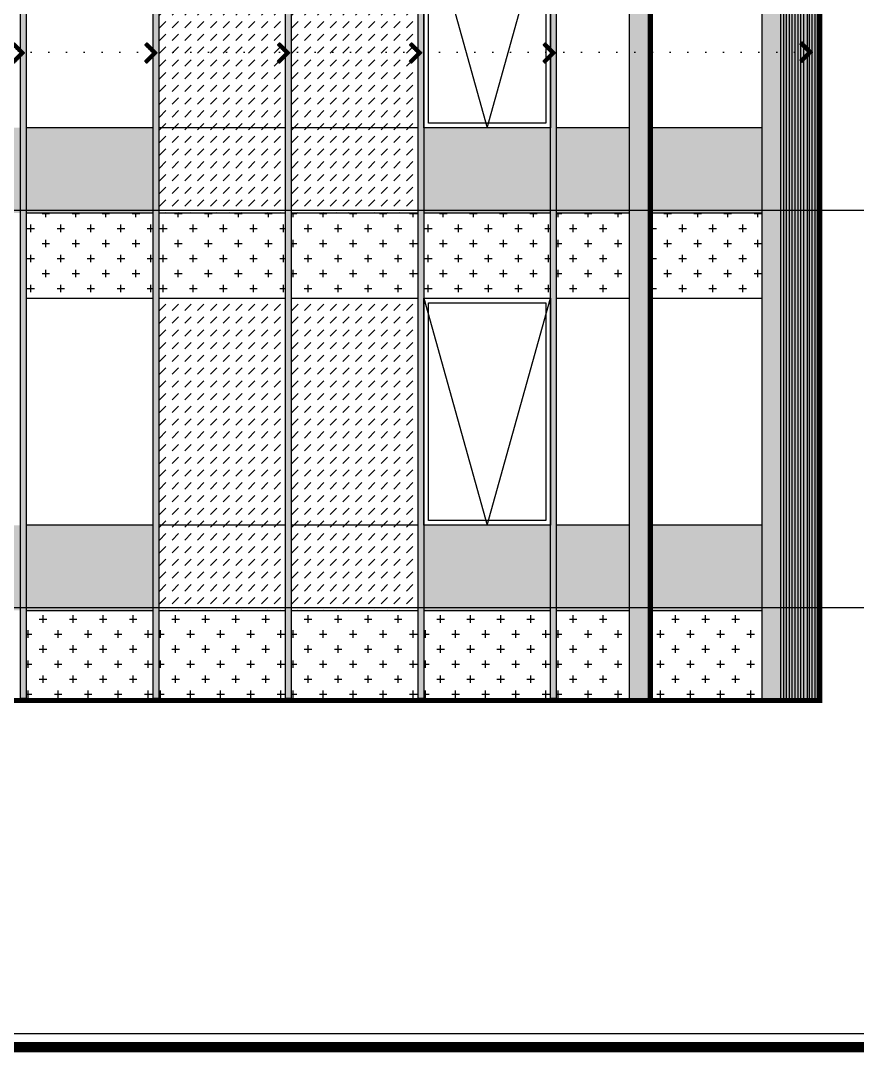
# Model space of a CAD drawing. Extents: x -863035 to 270371, y -8918 to 240488.
# Drawn here: x -811102 to -802261, y 147256 to 158158 of the extents above; entities that cross this region are included whole.
import ezdxf

# ---------------------------------------------------------------- set-up
doc = ezdxf.new("R2010")
doc.units = 0
doc.header["$LTSCALE"] = 1000
doc.header["$MEASUREMENT"] = 0
doc.linetypes.add('109-34 轴网$0$L1$0$$AUDIT_BAD_LTYPE1', pattern=[0])
doc.linetypes.add('DOT2', pattern=[0.125, 0, -0.125])
for name, color, linetype in [('01-标注_符号', 200, 'Continuous'), ('05-填充_156', 156, 'Continuous'), ('05-填充_18', 18, 'Continuous'), ('05-填充_天正', 26, 'Continuous'), ('A-C_窗', 140, 'Continuous'), ('D_铝板', 181, 'Continuous'), ('E-立面', 255, 'Continuous'), ('E-立面轮廓', 241, 'Continuous')]:
    doc.layers.add(name, color=color, linetype=linetype)
doc.layers.add('04-不打印_辅助线', color=165, linetype='Continuous', plot=False)
doc.styles.add('logo-3', font='', dxfattribs={"width": 0.8})
doc.styles.get('logo-3').set_extended_font_data('SimSun')
doc.dimstyles.new('副本 ISO-1', dxfattribs={"dimtxt": 2.5, "dimasz": 1.5, "dimexe": 1.25, "dimexo": 0.625, "dimtad": 1, "dimdec": 0, "dimtxsty": 'logo-3', "dimblk": 'ARCHTICK', "dimcen": 2.5, "dimdle": 1, "dimadec": 0, "dimazin": 0, "dimtfac": 1, "dimtdec": 0, "dimtix": 1, "dimtmove": 0, "dimatfit": 3, "dimldrblk": 'AR', "dimfxl": 0, "dimarcsym": 0})
pattern_1 = [(0, (-1337218.24, 98653.57), (158.75, 158.75), [79.375, -238.125]), (90, (-1337178.55, 98613.88), (-158.75, 158.75), [79.375, -238.125])]

# ---------------------------------------------------------------- blocks, each defined once
blk = doc.blocks.new('*U23')
at = {"layer": '05-填充_18'}
h = blk.add_hatch(color=256, dxfattribs=at)
h.dxf.hatch_style = 1
h.paths.add_polyline_path([(60, -15050), (0, -15050), (0, 310), (60, 310)])
blk.add_lwpolyline([(60, -15050), (0, -15050), (0, 310), (60, 310)], close=True)
blk = doc.blocks.new('A$C2DDF4F07')
at = {"layer": 'A-C_窗'}
for points in [[(0, 2400), (1340, 2400), (1340, 0), (0, 0)], [(50, 2350), (1290, 2350), (1290, 50), (50, 50)]]:
    blk.add_lwpolyline(points, close=True, dxfattribs=at)
blk.add_lwpolyline([(0, 2400), (670, 0), (1340, 2400)], dxfattribs=at)
blk = doc.blocks.new('_ArchTick')
at = {"color": 0, "linetype": 'ByBlock', "const_width": 0.4}
blk.add_lwpolyline([(-0.5, -0.5), (0.5, 0.5)], dxfattribs=at)
blk = doc.blocks.new('*X7')
at = {"color": 0}
for p, q in [((-1012.3086, 1692.7191), (-1012.3086, 1692.7256)), ((-1012.3085, 1692.7257), (-1012.2868, 1692.7257)), ((-1012.3076, 1692.7181), (-1012.3076, 1692.7266)), ((-1012.3075, 1692.7267), (-1012.2878, 1692.7267)), ((-1012.3066, 1692.7171), (-1012.3066, 1692.7276)), ((-1012.3065, 1692.7277), (-1012.2888, 1692.7277)), ((-1012.3056, 1692.7161), (-1012.3056, 1692.7286)), ((-1012.3055, 1692.7287), (-1012.2898, 1692.7287)), ((-1012.3046, 1692.7151), (-1012.3046, 1692.7296)), ((-1012.3045, 1692.7297), (-1012.2908, 1692.7297)), ((-1012.3036, 1692.7141), (-1012.3036, 1692.7306)), ((-1012.3035, 1692.7307), (-1012.2918, 1692.7307)), ((-1012.3026, 1692.7131), (-1012.3026, 1692.7316)), ((-1012.3025, 1692.7317), (-1012.2928, 1692.7317)), ((-1012.3016, 1692.7121), (-1012.3016, 1692.7326)), ((-1012.3015, 1692.7327), (-1012.2938, 1692.7327)), ((-1012.3006, 1692.7111), (-1012.3006, 1692.7336)), ((-1012.3005, 1692.7337), (-1012.2948, 1692.7337)), ((-1012.2996, 1692.7101), (-1012.2996, 1692.7346)), ((-1012.2995, 1692.7347), (-1012.2958, 1692.7347)), ((-1012.2986, 1692.7091), (-1012.2986, 1692.7356)), ((-1012.2985, 1692.7357), (-1012.2968, 1692.7357)), ((-1012.2976, 1692.7081), (-1012.2976, 1692.7364)), ((-1012.2966, 1692.7071), (-1012.2966, 1692.7354)), ((-1012.2956, 1692.7061), (-1012.2956, 1692.7344)), ((-1012.2946, 1692.7051), (-1012.2946, 1692.7334)), ((-1012.2936, 1692.7041), (-1012.2936, 1692.7324)), ((-1012.2926, 1692.7031), (-1012.2926, 1692.7314)), ((-1012.2916, 1692.7021), (-1012.2916, 1692.7304)), ((-1012.2906, 1692.7011), (-1012.2906, 1692.7294)), ((-1012.2896, 1692.7001), (-1012.2896, 1692.7284)), ((-1012.2886, 1692.6991), (-1012.2886, 1692.7274)), ((-1012.2876, 1692.6981), (-1012.2876, 1692.7264)), ((-1012.2866, 1692.6971), (-1012.2866, 1692.7254)), ((-1012.3116, 1692.7221), (-1012.3116, 1692.7226)), ((-1012.3115, 1692.7227), (-1012.2838, 1692.7227)), ((-1012.3111, 1692.7217), (-1012.2828, 1692.7217)), ((-1012.3106, 1692.7211), (-1012.3106, 1692.7236)), ((-1012.3105, 1692.7237), (-1012.2848, 1692.7237)), ((-1012.3101, 1692.7207), (-1012.2818, 1692.7207)), ((-1012.3096, 1692.7201), (-1012.3096, 1692.7246)), ((-1012.3095, 1692.7247), (-1012.2858, 1692.7247)), ((-1012.3091, 1692.7197), (-1012.2808, 1692.7197)), ((-1012.3081, 1692.7187), (-1012.2798, 1692.7187)), ((-1012.3071, 1692.7177), (-1012.2788, 1692.7177)), ((-1012.3061, 1692.7167), (-1012.2778, 1692.7167)), ((-1012.3051, 1692.7157), (-1012.2768, 1692.7157)), ((-1012.3041, 1692.7147), (-1012.2758, 1692.7147)), ((-1012.3031, 1692.7137), (-1012.2748, 1692.7137)), ((-1012.3021, 1692.7127), (-1012.2738, 1692.7127)), ((-1012.3011, 1692.7117), (-1012.2728, 1692.7117)), ((-1012.3001, 1692.7107), (-1012.2718, 1692.7107)), ((-1012.2991, 1692.7097), (-1012.2708, 1692.7097)), ((-1012.2981, 1692.7087), (-1012.2698, 1692.7087)), ((-1012.2971, 1692.7077), (-1012.2688, 1692.7077)), ((-1012.2961, 1692.7067), (-1012.2678, 1692.7067)), ((-1012.2951, 1692.7057), (-1012.2668, 1692.7057)), ((-1012.2941, 1692.7047), (-1012.2658, 1692.7047)), ((-1012.2931, 1692.7037), (-1012.2648, 1692.7037)), ((-1012.2921, 1692.7027), (-1012.2638, 1692.7027)), ((-1012.2911, 1692.7017), (-1012.2628, 1692.7017)), ((-1012.2901, 1692.7007), (-1012.2618, 1692.7007)), ((-1012.2891, 1692.6997), (-1012.2608, 1692.6997)), ((-1012.2881, 1692.6987), (-1012.2598, 1692.6987)), ((-1012.2871, 1692.6977), (-1012.2588, 1692.6977)), ((-1012.2861, 1692.6967), (-1012.2578, 1692.6967)), ((-1012.2856, 1692.6961), (-1012.2856, 1692.7244)), ((-1012.2851, 1692.6957), (-1012.2568, 1692.6957)), ((-1012.2846, 1692.6951), (-1012.2846, 1692.7234)), ((-1012.2841, 1692.6947), (-1012.2558, 1692.6947)), ((-1012.2836, 1692.6941), (-1012.2836, 1692.7224)), ((-1012.2831, 1692.6937), (-1012.2548, 1692.6937)), ((-1012.2826, 1692.6931), (-1012.2826, 1692.7214)), ((-1012.2821, 1692.6927), (-1012.2538, 1692.6927)), ((-1012.2816, 1692.6921), (-1012.2816, 1692.7204)), ((-1012.2811, 1692.6917), (-1012.2528, 1692.6917)), ((-1012.2806, 1692.6911), (-1012.2806, 1692.7194)), ((-1012.2801, 1692.6907), (-1012.2518, 1692.6907)), ((-1012.2796, 1692.6901), (-1012.2796, 1692.7184)), ((-1012.2791, 1692.6897), (-1012.2508, 1692.6897)), ((-1012.2786, 1692.6891), (-1012.2786, 1692.7174)), ((-1012.2781, 1692.6887), (-1012.2498, 1692.6887)), ((-1012.2776, 1692.6881), (-1012.2776, 1692.7164)), ((-1012.2771, 1692.6877), (-1012.2488, 1692.6877)), ((-1012.2766, 1692.6871), (-1012.2766, 1692.7154)), ((-1012.2761, 1692.6867), (-1012.2478, 1692.6867)), ((-1012.2756, 1692.6861), (-1012.2756, 1692.7144)), ((-1012.2751, 1692.6857), (-1012.2468, 1692.6857)), ((-1012.2746, 1692.6851), (-1012.2746, 1692.7134)), ((-1012.2741, 1692.6847), (-1012.2458, 1692.6847)), ((-1012.2736, 1692.6841), (-1012.2736, 1692.7124)), ((-1012.2731, 1692.6837), (-1012.2448, 1692.6837)), ((-1012.2726, 1692.6831), (-1012.2726, 1692.7114)), ((-1012.2721, 1692.6827), (-1012.2438, 1692.6827)), ((-1012.2716, 1692.6821), (-1012.2716, 1692.7104)), ((-1012.2711, 1692.6817), (-1012.2428, 1692.6817)), ((-1012.2706, 1692.6811), (-1012.2706, 1692.7094)), ((-1012.2706, 1692.6587), (-1012.2423, 1692.6587)), ((-1012.2706, 1692.6304), (-1012.2706, 1692.6587)), ((-1012.2701, 1692.6807), (-1012.2418, 1692.6807)), ((-1012.2696, 1692.6801), (-1012.2696, 1692.7084)), ((-1012.2696, 1692.6597), (-1012.2413, 1692.6597)), ((-1012.2696, 1692.6314), (-1012.2696, 1692.6597)), ((-1012.2691, 1692.6797), (-1012.2408, 1692.6797)), ((-1012.2686, 1692.6791), (-1012.2686, 1692.7074)), ((-1012.2686, 1692.6607), (-1012.2403, 1692.6607)), ((-1012.2686, 1692.6324), (-1012.2686, 1692.6607)), ((-1012.2681, 1692.6787), (-1012.2398, 1692.6787)), ((-1012.2676, 1692.6781), (-1012.2676, 1692.7064)), ((-1012.2676, 1692.6617), (-1012.2393, 1692.6617)), ((-1012.2676, 1692.6334), (-1012.2676, 1692.6617)), ((-1012.2671, 1692.6777), (-1012.2388, 1692.6777)), ((-1012.2666, 1692.6771), (-1012.2666, 1692.7054)), ((-1012.2666, 1692.6627), (-1012.2383, 1692.6627)), ((-1012.2666, 1692.6344), (-1012.2666, 1692.6627)), ((-1012.2661, 1692.6767), (-1012.2378, 1692.6767)), ((-1012.2656, 1692.6761), (-1012.2656, 1692.7044)), ((-1012.2656, 1692.6637), (-1012.2373, 1692.6637)), ((-1012.2656, 1692.6354), (-1012.2656, 1692.6637)), ((-1012.2651, 1692.6757), (-1012.2368, 1692.6757)), ((-1012.2646, 1692.6751), (-1012.2646, 1692.7034)), ((-1012.2646, 1692.6647), (-1012.2363, 1692.6647)), ((-1012.2646, 1692.6364), (-1012.2646, 1692.6647)), ((-1012.2641, 1692.6747), (-1012.2358, 1692.6747)), ((-1012.2636, 1692.6741), (-1012.2636, 1692.7024)), ((-1012.2636, 1692.6657), (-1012.2353, 1692.6657)), ((-1012.2636, 1692.6374), (-1012.2636, 1692.6657)), ((-1012.2631, 1692.6737), (-1012.2348, 1692.6737)), ((-1012.2626, 1692.6731), (-1012.2626, 1692.7014)), ((-1012.2626, 1692.6667), (-1012.2343, 1692.6667)), ((-1012.2626, 1692.6384), (-1012.2626, 1692.6667)), ((-1012.2621, 1692.6727), (-1012.2338, 1692.6727)), ((-1012.2616, 1692.6721), (-1012.2616, 1692.7004)), ((-1012.2616, 1692.6677), (-1012.2333, 1692.6677)), ((-1012.2616, 1692.6394), (-1012.2616, 1692.6677)), ((-1012.2611, 1692.6717), (-1012.2328, 1692.6717)), ((-1012.2606, 1692.6711), (-1012.2606, 1692.6994)), ((-1012.2606, 1692.6687), (-1012.2323, 1692.6687)), ((-1012.2606, 1692.6404), (-1012.2606, 1692.6687)), ((-1012.2601, 1692.6707), (-1012.2318, 1692.6707)), ((-1012.2596, 1692.6701), (-1012.2596, 1692.6984)), ((-1012.2596, 1692.6697), (-1012.2313, 1692.6697)), ((-1012.2596, 1692.6414), (-1012.2596, 1692.6697)), ((-1012.2586, 1692.6424), (-1012.2586, 1692.6974)), ((-1012.2576, 1692.6434), (-1012.2576, 1692.6964)), ((-1012.2566, 1692.6444), (-1012.2566, 1692.6954)), ((-1012.2556, 1692.6454), (-1012.2556, 1692.6944)), ((-1012.2546, 1692.6464), (-1012.2546, 1692.6934)), ((-1012.2536, 1692.6474), (-1012.2536, 1692.6924)), ((-1012.2526, 1692.6484), (-1012.2526, 1692.6914)), ((-1012.2516, 1692.6494), (-1012.2516, 1692.6904)), ((-1012.2506, 1692.6504), (-1012.2506, 1692.6894)), ((-1012.2496, 1692.6514), (-1012.2496, 1692.6884)), ((-1012.2486, 1692.6524), (-1012.2486, 1692.6874)), ((-1012.2476, 1692.6534), (-1012.2476, 1692.6864)), ((-1012.2466, 1692.6544), (-1012.2466, 1692.6854)), ((-1012.2456, 1692.6554), (-1012.2456, 1692.6844)), ((-1012.2446, 1692.6564), (-1012.2446, 1692.6834)), ((-1012.2436, 1692.6574), (-1012.2436, 1692.6824)), ((-1012.2426, 1692.6584), (-1012.2426, 1692.6814)), ((-1012.2416, 1692.6594), (-1012.2416, 1692.6804)), ((-1012.2406, 1692.6604), (-1012.2406, 1692.6794)), ((-1012.2396, 1692.6614), (-1012.2396, 1692.6784)), ((-1012.2386, 1692.6624), (-1012.2386, 1692.6774)), ((-1012.2376, 1692.6634), (-1012.2376, 1692.6764)), ((-1012.2366, 1692.6644), (-1012.2366, 1692.6754)), ((-1012.2356, 1692.6654), (-1012.2356, 1692.6744)), ((-1012.2346, 1692.6664), (-1012.2346, 1692.6734)), ((-1012.2336, 1692.6674), (-1012.2336, 1692.6724)), ((-1012.2326, 1692.6684), (-1012.2326, 1692.6714)), ((-1012.2316, 1692.6694), (-1012.2316, 1692.6704)), ((-1012.3116, 1692.6177), (-1012.2833, 1692.6177)), ((-1012.3116, 1692.6172), (-1012.3116, 1692.6177)), ((-1012.3111, 1692.6167), (-1012.2843, 1692.6167)), ((-1012.3106, 1692.6187), (-1012.2823, 1692.6187)), ((-1012.3106, 1692.6162), (-1012.3106, 1692.6187)), ((-1012.3101, 1692.6157), (-1012.2853, 1692.6157)), ((-1012.3096, 1692.6197), (-1012.2813, 1692.6197)), ((-1012.3096, 1692.6152), (-1012.3096, 1692.6197)), ((-1012.3091, 1692.6147), (-1012.2863, 1692.6147)), ((-1012.3086, 1692.6207), (-1012.2803, 1692.6207)), ((-1012.3086, 1692.6142), (-1012.3086, 1692.6207)), ((-1012.3081, 1692.6137), (-1012.2873, 1692.6137)), ((-1012.3076, 1692.6217), (-1012.2793, 1692.6217)), ((-1012.3076, 1692.6132), (-1012.3076, 1692.6217)), ((-1012.3071, 1692.6127), (-1012.2883, 1692.6127)), ((-1012.3066, 1692.6227), (-1012.2783, 1692.6227)), ((-1012.3066, 1692.6122), (-1012.3066, 1692.6227)), ((-1012.3061, 1692.6117), (-1012.2893, 1692.6117)), ((-1012.3056, 1692.6237), (-1012.2773, 1692.6237)), ((-1012.3056, 1692.6112), (-1012.3056, 1692.6237)), ((-1012.3051, 1692.6107), (-1012.2903, 1692.6107)), ((-1012.3046, 1692.6247), (-1012.2763, 1692.6247)), ((-1012.3046, 1692.6102), (-1012.3046, 1692.6247)), ((-1012.3041, 1692.6097), (-1012.2913, 1692.6097)), ((-1012.3036, 1692.6257), (-1012.2753, 1692.6257)), ((-1012.3036, 1692.6092), (-1012.3036, 1692.6257)), ((-1012.3031, 1692.6087), (-1012.2923, 1692.6087)), ((-1012.3026, 1692.6267), (-1012.2743, 1692.6267)), ((-1012.3026, 1692.6082), (-1012.3026, 1692.6267)), ((-1012.3021, 1692.6077), (-1012.2933, 1692.6077)), ((-1012.3016, 1692.6277), (-1012.2733, 1692.6277)), ((-1012.3016, 1692.6072), (-1012.3016, 1692.6277)), ((-1012.3011, 1692.6067), (-1012.2943, 1692.6067)), ((-1012.3006, 1692.6287), (-1012.2723, 1692.6287)), ((-1012.3006, 1692.6062), (-1012.3006, 1692.6287)), ((-1012.3001, 1692.6057), (-1012.2953, 1692.6057)), ((-1012.2996, 1692.6297), (-1012.2713, 1692.6297)), ((-1012.2996, 1692.6052), (-1012.2996, 1692.6297)), ((-1012.2991, 1692.6047), (-1012.2963, 1692.6047)), ((-1012.2986, 1692.6307), (-1012.2703, 1692.6307)), ((-1012.2986, 1692.6042), (-1012.2986, 1692.6307)), ((-1012.2981, 1692.6037), (-1012.2973, 1692.6037)), ((-1012.2976, 1692.6317), (-1012.2693, 1692.6317)), ((-1012.2976, 1692.6034), (-1012.2976, 1692.6317)), ((-1012.2966, 1692.6327), (-1012.2683, 1692.6327)), ((-1012.2966, 1692.6044), (-1012.2966, 1692.6327)), ((-1012.2956, 1692.6337), (-1012.2673, 1692.6337)), ((-1012.2956, 1692.6054), (-1012.2956, 1692.6337)), ((-1012.2946, 1692.6347), (-1012.2663, 1692.6347)), ((-1012.2946, 1692.6064), (-1012.2946, 1692.6347)), ((-1012.2936, 1692.6357), (-1012.2653, 1692.6357)), ((-1012.2936, 1692.6074), (-1012.2936, 1692.6357)), ((-1012.2926, 1692.6367), (-1012.2643, 1692.6367)), ((-1012.2926, 1692.6084), (-1012.2926, 1692.6367)), ((-1012.2916, 1692.6377), (-1012.2633, 1692.6377)), ((-1012.2916, 1692.6094), (-1012.2916, 1692.6377)), ((-1012.2906, 1692.6387), (-1012.2623, 1692.6387)), ((-1012.2906, 1692.6104), (-1012.2906, 1692.6387)), ((-1012.2896, 1692.6397), (-1012.2613, 1692.6397)), ((-1012.2896, 1692.6114), (-1012.2896, 1692.6397)), ((-1012.2886, 1692.6407), (-1012.2603, 1692.6407)), ((-1012.2886, 1692.6124), (-1012.2886, 1692.6407)), ((-1012.2876, 1692.6417), (-1012.2593, 1692.6417)), ((-1012.2876, 1692.6134), (-1012.2876, 1692.6417)), ((-1012.2866, 1692.6427), (-1012.2583, 1692.6427)), ((-1012.2866, 1692.6144), (-1012.2866, 1692.6427)), ((-1012.2856, 1692.6437), (-1012.2573, 1692.6437)), ((-1012.2856, 1692.6154), (-1012.2856, 1692.6437)), ((-1012.2846, 1692.6447), (-1012.2563, 1692.6447)), ((-1012.2846, 1692.6164), (-1012.2846, 1692.6447)), ((-1012.2836, 1692.6457), (-1012.2553, 1692.6457)), ((-1012.2836, 1692.6174), (-1012.2836, 1692.6457)), ((-1012.2826, 1692.6467), (-1012.2543, 1692.6467)), ((-1012.2826, 1692.6184), (-1012.2826, 1692.6467)), ((-1012.2816, 1692.6477), (-1012.2533, 1692.6477)), ((-1012.2816, 1692.6194), (-1012.2816, 1692.6477)), ((-1012.2806, 1692.6487), (-1012.2523, 1692.6487)), ((-1012.2806, 1692.6204), (-1012.2806, 1692.6487)), ((-1012.2796, 1692.6497), (-1012.2513, 1692.6497)), ((-1012.2796, 1692.6214), (-1012.2796, 1692.6497)), ((-1012.2786, 1692.6507), (-1012.2503, 1692.6507)), ((-1012.2786, 1692.6224), (-1012.2786, 1692.6507)), ((-1012.2776, 1692.6517), (-1012.2493, 1692.6517)), ((-1012.2776, 1692.6234), (-1012.2776, 1692.6517)), ((-1012.2766, 1692.6527), (-1012.2483, 1692.6527)), ((-1012.2766, 1692.6244), (-1012.2766, 1692.6527)), ((-1012.2756, 1692.6537), (-1012.2473, 1692.6537)), ((-1012.2756, 1692.6254), (-1012.2756, 1692.6537)), ((-1012.2746, 1692.6547), (-1012.2463, 1692.6547)), ((-1012.2746, 1692.6264), (-1012.2746, 1692.6547)), ((-1012.2736, 1692.6557), (-1012.2453, 1692.6557)), ((-1012.2736, 1692.6274), (-1012.2736, 1692.6557)), ((-1012.2726, 1692.6567), (-1012.2443, 1692.6567)), ((-1012.2726, 1692.6284), (-1012.2726, 1692.6567)), ((-1012.2716, 1692.6577), (-1012.2433, 1692.6577)), ((-1012.2716, 1692.6294), (-1012.2716, 1692.6577))]:
    blk.add_line(p, q, dxfattribs=at)
blk = doc.blocks.new('A-ARROW')
blk.add_lwpolyline([(0.0808, 0.0525), (0.0666, 0.0666), (0, 0), (0.0666, -0.0666), (0.0808, -0.0525), (0.0283, 0)], close=True)
at = {"rotation": 180}
blk.add_blockref('*X7', (-1012.2311, 1692.6699), dxfattribs=at)
blk = doc.blocks.new('AR')
at = {"xscale": -21.59999999986031, "yscale": 21.59999999999127, "zscale": 21.6, "rotation": 359.9999997162888}
blk.add_blockref('A-ARROW', (0, 0), dxfattribs=at)

msp = doc.modelspace()

# ---------------------------------------------------------------- hatches: boundary and pattern name
at = {"layer": '05-填充_156'}
h = msp.add_hatch(dxfattribs=at)
h.set_pattern_fill('DASH', color=256, scale=100, angle=45)
h.set_pattern_definition([(45, (-1338618.24, 102853.57), (1e-14, 134.703842), [95.25, -95.25])])
h.paths.add_polyline_path([(-808301.8, 159426.2), (-809641.8, 159426.2), (-809641.8, 156126.2), (-808301.8, 156126.2)])
h = msp.add_hatch(dxfattribs=at)
h.set_pattern_fill('DASH', color=256, scale=100, angle=45)
h.set_pattern_definition([(45, (-1337218.24, 102853.57), (1e-14, 134.703842), [95.25, -95.25])])
h.paths.add_polyline_path([(-806901.8, 159426.2), (-808241.8, 159426.2), (-808241.8, 156126.2), (-806901.8, 156126.2)])
h = msp.add_hatch(dxfattribs=at)
h.set_pattern_fill('CROSS', color=136, scale=100)
h.set_pattern_definition([(0, (-1341418.24, 98653.57), (158.75, 158.75), [79.375, -238.125]), (90, (-1341378.55, 98613.88), (-158.75, 158.75), [79.375, -238.125])])
h.paths.add_polyline_path([(-809701.8, 156126.2), (-811041.8, 156126.2), (-811041.8, 155226.2), (-809701.8, 155226.2)])
h = msp.add_hatch(dxfattribs=at)
h.set_pattern_fill('CROSS', color=136, scale=100)
h.set_pattern_definition([(0, (-1340018.24, 98653.57), (158.75, 158.75), [79.375, -238.125]), (90, (-1339978.55, 98613.88), (-158.75, 158.75), [79.375, -238.125])])
h.paths.add_polyline_path([(-808301.8, 156126.2), (-809641.8, 156126.2), (-809641.8, 155226.2), (-808301.8, 155226.2)])
h = msp.add_hatch(dxfattribs=at)
h.set_pattern_fill('CROSS', color=136, scale=100)
h.set_pattern_definition(pattern_1)
h.paths.add_polyline_path([(-806901.8, 156126.2), (-808241.8, 156126.2), (-808241.8, 155226.2), (-806901.8, 155226.2)])
h = msp.add_hatch(dxfattribs=at)
h.set_pattern_fill('CROSS', color=136, scale=100)
h.set_pattern_definition(pattern_1)
h.paths.add_polyline_path([(-805501.8, 156126.2), (-806841.8, 156126.2), (-806841.8, 155226.2), (-805501.8, 155226.2)])
h = msp.add_hatch(dxfattribs=at)
h.set_pattern_fill('CROSS', color=136, scale=100)
h.set_pattern_definition([(0, (-1334418.24, 98653.57), (158.75, 158.75), [79.375, -238.125]), (90, (-1334378.55, 98613.88), (-158.75, 158.75), [79.375, -238.125])])
h.paths.add_polyline_path([(-804671.8, 156126.2), (-805441.8, 156126.2), (-805441.8, 155226.2), (-804671.8, 155226.2)])
h = msp.add_hatch(dxfattribs=at)
h.set_pattern_fill('CROSS', color=136, scale=100)
h.set_pattern_definition([(0, (-1334848.24, 98653.57), (158.75, 158.75), [79.375, -238.125]), (90, (-1334808.55, 98613.88), (-158.75, 158.75), [79.375, -238.125])])
h.paths.add_polyline_path([(-803271.8, 156126.2), (-804471.8, 156126.2), (-804471.8, 155226.2), (-803271.8, 155226.2)])
h = msp.add_hatch(dxfattribs=at)
h.set_pattern_fill('DASH', color=256, scale=100, angle=45)
h.set_pattern_definition([(45, (-1338618.24, 98653.57), (1e-14, 134.703842), [95.25, -95.25])])
h.paths.add_polyline_path([(-808301.8, 155226.2), (-809641.8, 155226.2), (-809641.8, 151926.2), (-808301.8, 151926.2)])
h = msp.add_hatch(dxfattribs=at)
h.set_pattern_fill('DASH', color=256, scale=100, angle=45)
h.set_pattern_definition([(45, (-1337218.24, 98653.57), (1e-14, 134.703842), [95.25, -95.25])])
h.paths.add_polyline_path([(-806901.8, 155226.2), (-808241.8, 155226.2), (-808241.8, 151926.2), (-806901.8, 151926.2)])
h = msp.add_hatch(dxfattribs=at)
h.set_pattern_fill('CROSS', color=136, scale=100)
h.set_pattern_definition([(0, (-1340018.24, 98653.57), (158.75, 158.75), [79.375, -238.125]), (90, (-1339978.55, 98613.88), (-158.75, 158.75), [79.375, -238.125])])
h.paths.add_polyline_path([(-809701.8, 151926.2), (-811041.8, 151926.2), (-811041.8, 150996.2), (-809701.8, 150996.2)])
h = msp.add_hatch(dxfattribs=at)
h.set_pattern_fill('CROSS', color=136, scale=100)
h.set_pattern_definition([(0, (-1338618.24, 98653.57), (158.75, 158.75), [79.375, -238.125]), (90, (-1338578.55, 98613.88), (-158.75, 158.75), [79.375, -238.125])])
h.paths.add_polyline_path([(-808301.8, 151926.2), (-809641.8, 151926.2), (-809641.8, 150996.2), (-808301.8, 150996.2)])
h = msp.add_hatch(dxfattribs=at)
h.set_pattern_fill('CROSS', color=136, scale=100)
h.set_pattern_definition([(0, (-1337218.24, 98653.57), (158.75, 158.75), [79.375, -238.125]), (90, (-1337178.55, 98613.88), (-158.75, 158.75), [79.375, -238.125])])
h.paths.add_polyline_path([(-806901.8, 151926.2), (-808241.8, 151926.2), (-808241.8, 150996.2), (-806901.8, 150996.2)])
h = msp.add_hatch(dxfattribs=at)
h.set_pattern_fill('CROSS', color=136, scale=100)
h.set_pattern_definition([(0, (-1335818.24, 98653.57), (158.75, 158.75), [79.375, -238.125]), (90, (-1335778.55, 98613.88), (-158.75, 158.75), [79.375, -238.125])])
h.paths.add_polyline_path([(-805501.8, 151926.2), (-806841.8, 151926.2), (-806841.8, 150996.2), (-805501.8, 150996.2)])
h = msp.add_hatch(dxfattribs=at)
h.set_pattern_fill('CROSS', color=136, scale=100)
h.set_pattern_definition([(0, (-1334418.24, 98653.57), (158.75, 158.75), [79.375, -238.125]), (90, (-1334378.55, 98613.88), (-158.75, 158.75), [79.375, -238.125])])
h.paths.add_polyline_path([(-804671.8, 151926.2), (-805441.8, 151926.2), (-805441.8, 150996.2), (-804671.8, 150996.2)])
h = msp.add_hatch(dxfattribs=at)
h.set_pattern_fill('CROSS', color=136, scale=100)
h.set_pattern_definition([(0, (-1333018.24, 98653.57), (158.75, 158.75), [79.375, -238.125]), (90, (-1332978.55, 98613.88), (-158.75, 158.75), [79.375, -238.125])])
h.paths.add_polyline_path([(-803271.8, 151926.2), (-804471.8, 151926.2), (-804471.8, 150996.2), (-803271.8, 150996.2)])
at = {"layer": '05-填充_18'}
h = msp.add_hatch(color=256, dxfattribs=at)
h.dxf.hatch_style = 1
h.paths.add_polyline_path([(-804471.8, 166356.2), (-804671.8, 166356.2), (-804671.8, 150996.2), (-804471.8, 150996.2)])
h = msp.add_hatch(color=256, dxfattribs=at)
h.dxf.hatch_style = 1
h.paths.add_polyline_path([(-802681.8, 161656.2), (-803271.8, 161656.2), (-803271.8, 150996.2), (-802681.8, 150996.2)])
at = {"layer": '05-填充_天正'}
h = msp.add_hatch(dxfattribs=at)
h.set_pattern_fill('AR-CONC', color=256, scale=200)
h.set_pattern_definition([(50, (-468083.67, 0), (364.36934, -31.87817), [38.1, -419.1]), (355, (-468083.67, 0), (-70.48565, 382.1133), [30.48, -335.28]), (100.451, (-468053.3, -2.66), (293.885, 350.23338), [32.38, -356.18]), (46.1842, (-468083.67, 101.6), (542.1581, -84.08466), [57.15, -628.65]), (96.6356, (-468038.5, 94.6), (474.8085, 494.8511), [48.57, -534.27]), (351.184, (-468083.67, 101.6), (474.8092, 494.8502), [45.72, -502.92]), (21, (-468032.87, 76.2), (303.22976, -204.53104), [38.1, -419.1]), (326, (-468032.87, 76.2), (123.60406, 368.37593), [30.48, -335.28]), (71.4514, (-468007.6, 59.16), (426.83298, 163.84572), [32.38, -356.18]), (37.5, (-468083.67, 0), (6.177207, 169.110078), [0, -331.216, 0, -340.36, 0, -336.55]), (7.5, (-468083.67, 0), (133.639325, 200.36115), [0, -194.056, 0, -323.596, 0, -128.27]), (327.5, (-468196.95, 0), (271.18119, -11.45749), [0, -127, 0, -396.24, 0, -525.78]), (317.5, (-468247.75, 0), (296.25836, 50.85298), [0, -165.1, 0, -263.144, 0, -373.38])])
h.paths.add_polyline_path([(-804471.8, 157026.2), (-803271.8, 157026.2), (-803271.8, 156126.2), (-804471.8, 156126.2)])
h.paths.add_polyline_path([(-805441.8, 156126.2), (-804671.8, 156126.2), (-804671.8, 157026.2), (-805441.8, 157026.2)])
h.paths.add_polyline_path([(-806841.8, 156126.2), (-805501.8, 156126.2), (-805501.8, 157026.2), (-806841.8, 157026.2)])
h.paths.add_polyline_path([(-811041.8, 157026.2), (-809701.8, 157026.2), (-809701.8, 156126.2), (-811041.8, 156126.2)])
h.paths.add_polyline_path([(-812441.8, 156126.2), (-811101.8, 156126.2), (-811101.8, 157026.2), (-812441.8, 157026.2)])
h.paths.add_polyline_path([(-813841.8, 157026.2), (-812501.8, 157026.2), (-812501.8, 156126.2), (-813841.8, 156126.2)])
h.paths.add_polyline_path([(-815241.8, 156126.2), (-813901.8, 156126.2), (-813901.8, 157026.2), (-815241.8, 157026.2)])
h.paths.add_polyline_path([(-816641.8, 156126.2), (-815871.8, 156126.2), (-815871.8, 157026.2), (-816641.8, 157026.2)])
h.paths.add_polyline_path([(-818041.8, 157026.2), (-816701.8, 157026.2), (-816701.8, 156126.2), (-818041.8, 156126.2)])
h.paths.add_polyline_path([(-819441.8, 156126.2), (-818101.8, 156126.2), (-818101.8, 157026.2), (-819441.8, 157026.2)])
h.paths.add_polyline_path([(-820841.8, 156126.2), (-819501.8, 156126.2), (-819501.8, 157026.2), (-820841.8, 157026.2)])
h.paths.add_polyline_path([(-822241.8, 157026.2), (-821471.8, 157026.2), (-821471.8, 156126.2), (-822241.8, 156126.2)])
h.paths.add_polyline_path([(-823641.8, 156126.2), (-822301.8, 156126.2), (-822301.8, 157026.2), (-823641.8, 157026.2)])
h.paths.add_polyline_path([(-827841.8, 156126.2), (-826501.8, 156126.2), (-826501.8, 157026.2), (-827841.8, 157026.2)])
h.paths.add_polyline_path([(-829241.8, 157026.2), (-827901.8, 157026.2), (-827901.8, 156126.2), (-829241.8, 156126.2)])
h.paths.add_polyline_path([(-830641.8, 156126.2), (-829301.8, 156126.2), (-829301.8, 157026.2), (-830641.8, 157026.2)])
h.paths.add_polyline_path([(-832041.8, 157026.2), (-830701.8, 157026.2), (-830701.8, 156126.2), (-832041.8, 156126.2)])
h.paths.add_polyline_path([(-832471.8, 156126.2), (-832101.8, 156126.2), (-832101.8, 157026.2), (-832471.8, 157026.2)])
h.paths.add_polyline_path([(-833441.8, 156126.2), (-832671.8, 156126.2), (-832671.8, 157026.2), (-833441.8, 157026.2)])
h.paths.add_polyline_path([(-836241.8, 157026.2), (-834901.8, 157026.2), (-834901.8, 156126.2), (-836241.8, 156126.2)])
h.paths.add_polyline_path([(-837641.8, 156126.2), (-836301.8, 156126.2), (-836301.8, 157026.2), (-837641.8, 157026.2)])
h.paths.add_polyline_path([(-839041.8, 157026.2), (-837701.8, 157026.2), (-837701.8, 156126.2), (-839041.8, 156126.2)])
h.paths.add_polyline_path([(-840441.8, 156126.2), (-839101.8, 156126.2), (-839101.8, 157026.2), (-840441.8, 157026.2)])
h.paths.add_polyline_path([(-844641.8, 157026.2), (-843301.8, 157026.2), (-843301.8, 156126.2), (-844641.8, 156126.2)])
h.paths.add_polyline_path([(-846041.8, 156126.2), (-844701.8, 156126.2), (-844701.8, 157026.2), (-846041.8, 157026.2)])
h.paths.add_polyline_path([(-847441.8, 156126.2), (-846101.8, 156126.2), (-846101.8, 157026.2), (-847441.8, 157026.2)])
h.paths.add_polyline_path([(-848841.8, 156126.2), (-847501.8, 156126.2), (-847501.8, 157026.2), (-848841.8, 157026.2)])
h.paths.add_polyline_path([(-851071.8, 156126.2), (-850301.8, 156126.2), (-850301.8, 157026.2), (-851071.8, 157026.2)])
h.paths.add_polyline_path([(-851641.8, 157026.2), (-851271.8, 157026.2), (-851271.8, 156126.2), (-851641.8, 156126.2)])
h.paths.add_polyline_path([(-853041.8, 156126.2), (-851701.8, 156126.2), (-851701.8, 157026.2), (-853041.8, 157026.2)])
h.paths.add_polyline_path([(-853871.8, 156126.2), (-853101.8, 156126.2), (-853101.8, 157026.2), (-853871.8, 157026.2)])
h = msp.add_hatch(dxfattribs=at)
h.set_pattern_fill('AR-CONC', color=256, scale=200)
h.set_pattern_definition([(50, (-468083.67, -4200), (364.36934, -31.87817), [38.1, -419.1]), (355, (-468083.67, -4200), (-70.48565, 382.1133), [30.48, -335.28]), (100.451, (-468053.3, -4202.66), (293.885, 350.23338), [32.38, -356.18]), (46.1842, (-468083.67, -4098.4), (542.1581, -84.08466), [57.15, -628.65]), (96.6356, (-468038.5, -4105.4), (474.8085, 494.8511), [48.57, -534.27]), (351.184, (-468083.67, -4098.4), (474.8092, 494.8502), [45.72, -502.92]), (21, (-468032.87, -4123.8), (303.22976, -204.53104), [38.1, -419.1]), (326, (-468032.87, -4123.8), (123.60406, 368.37593), [30.48, -335.28]), (71.4514, (-468007.6, -4140.84), (426.83298, 163.84572), [32.38, -356.18]), (37.5, (-468083.67, -4200), (6.177207, 169.110078), [0, -331.216, 0, -340.36, 0, -336.55]), (7.5, (-468083.67, -4200), (133.639325, 200.36115), [0, -194.056, 0, -323.596, 0, -128.27]), (327.5, (-468196.95, -4200), (271.18119, -11.45749), [0, -127, 0, -396.24, 0, -525.78]), (317.5, (-468247.75, -4200), (296.25836, 50.85298), [0, -165.1, 0, -263.144, 0, -373.38])])
h.paths.add_polyline_path([(-804471.8, 152826.2), (-803271.8, 152826.2), (-803271.8, 151926.2), (-804471.8, 151926.2)])
h.paths.add_polyline_path([(-805441.8, 151926.2), (-804671.8, 151926.2), (-804671.8, 152826.2), (-805441.8, 152826.2)])
h.paths.add_polyline_path([(-806841.8, 151926.2), (-805501.8, 151926.2), (-805501.8, 152826.2), (-806841.8, 152826.2)])
h.paths.add_polyline_path([(-811041.8, 152826.2), (-809701.8, 152826.2), (-809701.8, 151926.2), (-811041.8, 151926.2)])
h.paths.add_polyline_path([(-812441.8, 151926.2), (-811101.8, 151926.2), (-811101.8, 152826.2), (-812441.8, 152826.2)])
h.paths.add_polyline_path([(-813841.8, 152826.2), (-812501.8, 152826.2), (-812501.8, 151926.2), (-813841.8, 151926.2)])
h.paths.add_polyline_path([(-815241.8, 151926.2), (-813901.8, 151926.2), (-813901.8, 152826.2), (-815241.8, 152826.2)])
h.paths.add_polyline_path([(-816641.8, 151926.2), (-815871.8, 151926.2), (-815871.8, 152826.2), (-816641.8, 152826.2)])
h.paths.add_polyline_path([(-818041.8, 152826.2), (-816701.8, 152826.2), (-816701.8, 151926.2), (-818041.8, 151926.2)])
h.paths.add_polyline_path([(-819441.8, 151926.2), (-818101.8, 151926.2), (-818101.8, 152826.2), (-819441.8, 152826.2)])
h.paths.add_polyline_path([(-820841.8, 151926.2), (-819501.8, 151926.2), (-819501.8, 152826.2), (-820841.8, 152826.2)])
h.paths.add_polyline_path([(-822241.8, 152826.2), (-821471.8, 152826.2), (-821471.8, 151926.2), (-822241.8, 151926.2)])
h.paths.add_polyline_path([(-823641.8, 151926.2), (-822301.8, 151926.2), (-822301.8, 152826.2), (-823641.8, 152826.2)])
h.paths.add_polyline_path([(-827841.8, 151926.2), (-826501.8, 151926.2), (-826501.8, 152826.2), (-827841.8, 152826.2)])
h.paths.add_polyline_path([(-829241.8, 152826.2), (-827901.8, 152826.2), (-827901.8, 151926.2), (-829241.8, 151926.2)])
h.paths.add_polyline_path([(-830641.8, 151926.2), (-829301.8, 151926.2), (-829301.8, 152826.2), (-830641.8, 152826.2)])
h.paths.add_polyline_path([(-832041.8, 152826.2), (-830701.8, 152826.2), (-830701.8, 151926.2), (-832041.8, 151926.2)])
h.paths.add_polyline_path([(-832471.8, 151926.2), (-832101.8, 151926.2), (-832101.8, 152826.2), (-832471.8, 152826.2)])
h.paths.add_polyline_path([(-833441.8, 151926.2), (-832671.8, 151926.2), (-832671.8, 152826.2), (-833441.8, 152826.2)])
h.paths.add_polyline_path([(-836241.8, 152826.2), (-834901.8, 152826.2), (-834901.8, 151926.2), (-836241.8, 151926.2)])
h.paths.add_polyline_path([(-837641.8, 151926.2), (-836301.8, 151926.2), (-836301.8, 152826.2), (-837641.8, 152826.2)])
h.paths.add_polyline_path([(-839041.8, 152826.2), (-837701.8, 152826.2), (-837701.8, 151926.2), (-839041.8, 151926.2)])
h.paths.add_polyline_path([(-840441.8, 151926.2), (-839101.8, 151926.2), (-839101.8, 152826.2), (-840441.8, 152826.2)])
h.paths.add_polyline_path([(-844641.8, 152826.2), (-843301.8, 152826.2), (-843301.8, 151926.2), (-844641.8, 151926.2)])
h.paths.add_polyline_path([(-846041.8, 151926.2), (-844701.8, 151926.2), (-844701.8, 152826.2), (-846041.8, 152826.2)])
h.paths.add_polyline_path([(-847441.8, 151926.2), (-846101.8, 151926.2), (-846101.8, 152826.2), (-847441.8, 152826.2)])
h.paths.add_polyline_path([(-848841.8, 151926.2), (-847501.8, 151926.2), (-847501.8, 152826.2), (-848841.8, 152826.2)])
h.paths.add_polyline_path([(-851071.8, 151926.2), (-850301.8, 151926.2), (-850301.8, 152826.2), (-851071.8, 152826.2)])
h.paths.add_polyline_path([(-853871.8, 151926.2), (-853101.8, 151926.2), (-853101.8, 152826.2), (-853871.8, 152826.2)])

# ---------------------------------------------------------------- linework, layer by layer
at = {"layer": '04-不打印_辅助线'}
for points in [[(-858458.3, 156156.2), (-798546, 156156.2)], [(-858458.3, 151956.2), (-798546, 151956.2)], [(-858458.3, 147456.2), (-798546, 147456.2)]]:
    msp.add_lwpolyline(points, dxfattribs=at)
at = {"layer": 'A-C_窗'}
for points in [[(-809701.8, 157026.2), (-811041.8, 157026.2)], [(-808301.8, 157026.2), (-809641.8, 157026.2)], [(-806901.8, 157026.2), (-808241.8, 157026.2)], [(-805501.8, 157026.2), (-806841.8, 157026.2)], [(-804671.8, 157026.2), (-805441.8, 157026.2)], [(-803271.8, 157026.2), (-804471.8, 157026.2)], [(-811041.8, 156126.2), (-809701.8, 156126.2)], [(-809641.8, 156126.2), (-808301.8, 156126.2)], [(-808241.8, 156126.2), (-806901.8, 156126.2)], [(-806841.8, 156126.2), (-805501.8, 156126.2)], [(-805441.8, 156126.2), (-804671.8, 156126.2)], [(-804471.8, 156126.2), (-803271.8, 156126.2)], [(-811041.8, 155226.2), (-809701.8, 155226.2)], [(-809641.8, 155226.2), (-808301.8, 155226.2)], [(-808241.8, 155226.2), (-806901.8, 155226.2)], [(-806841.8, 155226.2), (-805501.8, 155226.2)], [(-805441.8, 155226.2), (-804671.8, 155226.2)], [(-804471.8, 155226.2), (-803271.8, 155226.2)], [(-809701.8, 152826.2), (-811041.8, 152826.2)], [(-808301.8, 152826.2), (-809641.8, 152826.2)], [(-806901.8, 152826.2), (-808241.8, 152826.2)], [(-805501.8, 152826.2), (-806841.8, 152826.2)], [(-804671.8, 152826.2), (-805441.8, 152826.2)], [(-803271.8, 152826.2), (-804471.8, 152826.2)], [(-811041.8, 151926.2), (-809701.8, 151926.2)], [(-809641.8, 151926.2), (-808301.8, 151926.2)], [(-808241.8, 151926.2), (-806901.8, 151926.2)], [(-806841.8, 151926.2), (-805501.8, 151926.2)], [(-805441.8, 151926.2), (-804671.8, 151926.2)], [(-804471.8, 151926.2), (-803271.8, 151926.2)]]:
    msp.add_lwpolyline(points, dxfattribs=at)
at = {"layer": 'D_铝板'}
for points in [[(-803071.8, 161656.2), (-803071.8, 150996.2)], [(-803041.8, 161656.2), (-803041.8, 150996.2)], [(-803011.8, 161656.2), (-803011.8, 150996.2)], [(-802981.8, 161656.2), (-802981.8, 150996.2)], [(-802951.8, 161656.2), (-802951.8, 150996.2)], [(-802921.8, 161656.2), (-802921.8, 150996.2)], [(-802891.8, 161656.2), (-802891.8, 150996.2)], [(-802861.8, 161656.2), (-802861.8, 150996.2)], [(-802831.8, 161656.2), (-802831.8, 150996.2)], [(-802791.8, 161656.2), (-802791.8, 150996.2)], [(-802771.8, 161656.2), (-802771.8, 150996.2)], [(-802741.8, 161656.2), (-802741.8, 150996.2)], [(-802711.8, 161656.2), (-802711.8, 150996.2)]]:
    msp.add_lwpolyline(points, dxfattribs=at)
at = {"layer": 'E-立面', "linetype": '109-34 轴网$0$L1$0$$AUDIT_BAD_LTYPE1'}
for points in [[(-832471.8, 166356.2), (-851271.8, 166356.2), (-851271.8, 150996.2), (-802681.8, 150996.2), (-802681.8, 161656.2), (-804471.8, 161656.2)], [(-815871.8, 166356.2), (-804471.8, 166356.2), (-804471.8, 150996.2)], [(-804671.8, 166356.2), (-804671.8, 150996.2)], [(-803271.8, 161656.2), (-803271.8, 150996.2)], [(-798546, 147356.2), (-858435.4, 147356.2)]]:
    msp.add_lwpolyline(points, dxfattribs=at)
at = {"layer": 'E-立面轮廓', "const_width": 50}
for points in [[(-832446.8, 150996.2), (-832446.8, 166381.2), (-851296.8, 166381.2), (-851296.8, 150971.2), (-802656.8, 150971.2), (-802656.8, 161681.2), (-804471.8, 161681.2)], [(-815871.8, 166381.2), (-804446.8, 166381.2), (-804446.8, 150996.2)]]:
    msp.add_lwpolyline(points, dxfattribs=at)
at = {"layer": 'E-立面轮廓', "linetype": '109-34 轴网$0$L1$0$$AUDIT_BAD_LTYPE1', "const_width": 100}
msp.add_lwpolyline([(-798546, 147306.2), (-858435.4, 147306.2)], dxfattribs=at)

# ---------------------------------------------------------------- block references
at = {"layer": '01-标注_符号', "color": 51, "linetype": 'DOT2', "ltscale": 1.5, "xscale": 75, "yscale": 75, "zscale": 75}
for p in [(-811061.2, 157817.2), (-809659.9, 157817.2), (-808258.2, 157817.2), (-806863.6, 157817.2), (-805451.6, 157817.2)]:
    msp.add_blockref('AR', p, dxfattribs=at)
at = {"layer": 'A-C_窗'}
for p in [(-806841.8, 157026.2), (-806841.8, 152826.2)]:
    msp.add_blockref('A$C2DDF4F07', p, dxfattribs=at)
at = {"layer": 'D_铝板'}
for p in [(-811101.8, 166046.3), (-809701.8, 166046.3), (-808301.8, 166046.3), (-806901.8, 166046.3), (-805501.8, 166046.3)]:
    msp.add_blockref('*U23', p, dxfattribs=at)

# ---------------------------------------------------------------- leaders
at = {"layer": '01-标注_符号', "color": 51, "linetype": 'DOT2', "ltscale": 1.5}
msp.add_leader([(-802737.6, 157825.7), (-855814.7, 157825.7)], dimstyle='副本 ISO-1', override={"dimasz": 75, "dimtad": 0}, dxfattribs=at)

doc.saveas('drawing.dxf')
